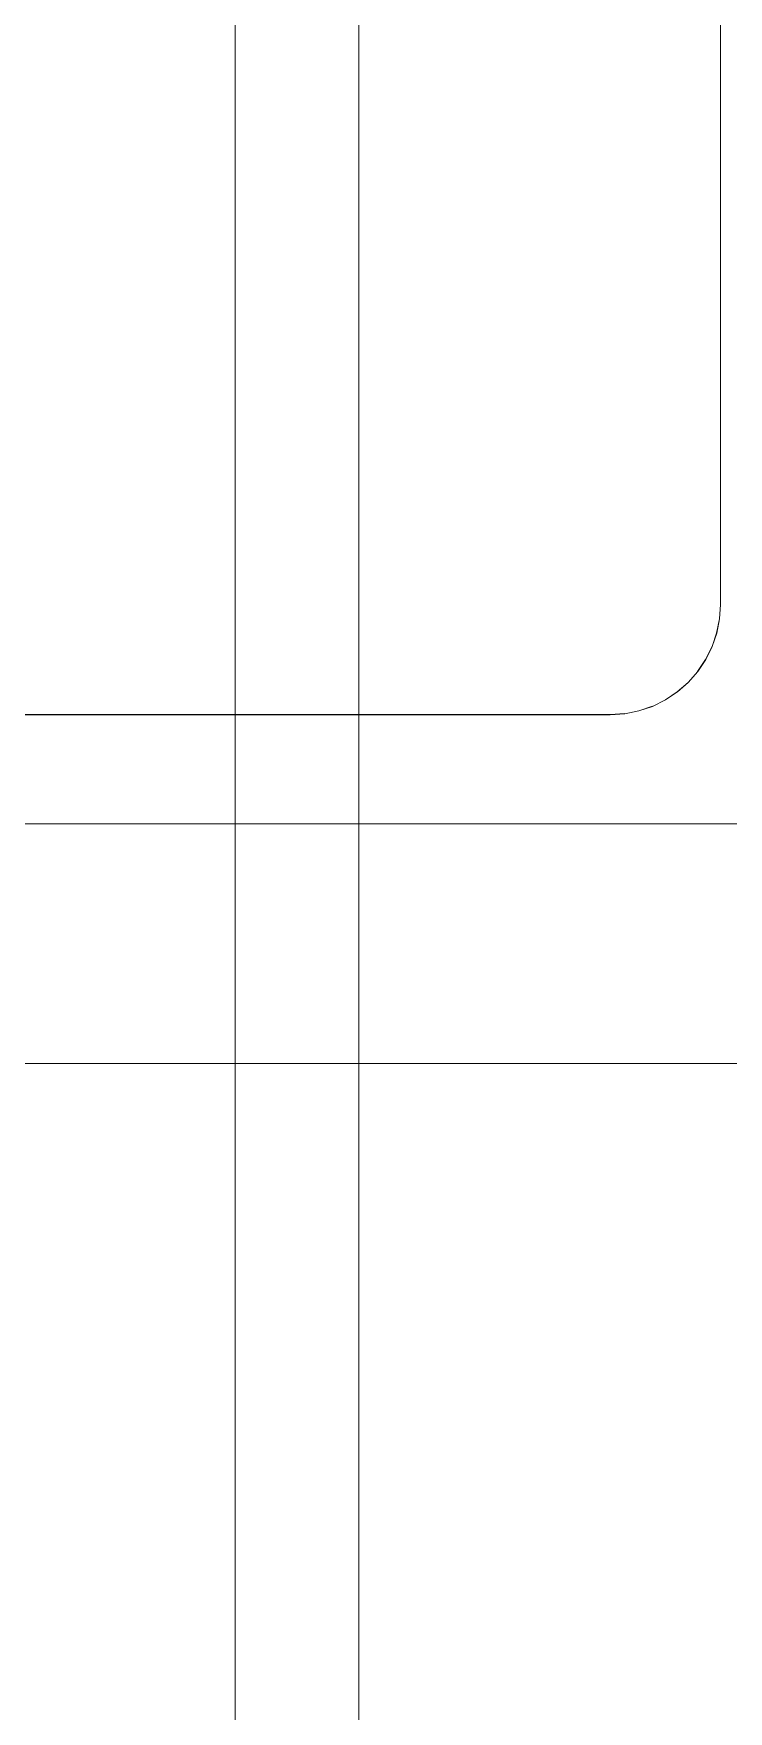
# Model space of a CAD drawing. Extents: x -566 to 72611, y -487 to 32334.
# Drawn here: x 151.66 to 159.95, y 272.41 to 292.43 of the extents above; entities that cross this region are included whole.
import ezdxf

# ---------------------------------------------------------------- set-up
doc = ezdxf.new("R2010")
doc.units = 0
doc.header["$LTSCALE"] = 0.5
doc.header["$MEASUREMENT"] = 0
doc.layers.add('ceilling', color=141, linetype='CONTINUOUS', lineweight=18)
doc.layers.add('floor', color=7, linetype='CONTINUOUS', lineweight=5, true_color=0xcfcfcf)
doc.layers.add('layout', color=7, linetype='CONTINUOUS', lineweight=5, true_color=0xcfcfcf)

msp = doc.modelspace()

# ---------------------------------------------------------------- hatches: boundary and pattern name
at = {"layer": 'floor'}
h = msp.add_hatch(dxfattribs=at)
h.set_pattern_fill('ANSI37', color=256, scale=100, angle=45)
h.set_pattern_definition([(90, (243.028, 267.632), (-12.5, 9e-16), []), (180, (243.028, 267.632), (-9e-16, -12.5), [])])
h.paths.add_polyline_path([(253.46925, 349.5), (154.11744, 349.5), (154.11744, 348.5), (101.14781, 348.5), (101.14781, 349.5), (0, 349.5), (0, 344.5), (36, 344.5, -0.33835703), (0, 308.66941), (0, 308.5), (0, 173.75), (253.46925, 173.75)])
h.paths.add_polyline_path([(36, 344.5), (0, 344.5), (0, 308.66941, 0.33835703)], flags=17)
h.paths.add_polyline_path([(253.46925, 173.75), (0, 173.75), (0, 173.74997), (0, 169.75), (253.46925, 169.75)])
h.paths.add_polyline_path([(253.46925, 169.75), (0, 169.75), (0, 149.21137), (36, 149.21137, -0.33835703), (0, 113.38078), (0, 113.21137), (0, 29.94998), (0, -5), (253.46925, -5)])
h.paths.add_polyline_path([(36, 149.21137), (0, 149.21137), (0, 113.38078, 0.33835703)], flags=17)
h.paths.add_polyline_path([(575.25, 169.75), (510, 169.75), (474.75, 169.75), (327.5, 169.75), (285.46925, 169.75), (285.46925, 165.75), (253.46925, 165.75), (253.46925, -5), (263.99725, -5), (263.99725, 95.99051), (287, 95.99051), (287, 97.5), (292, 97.5), (292, -5), (341.25, -5), (341.25, 13.02988), (341.25012, 15.02988), (346.24839, 15.02988, 0.36108524), (374.08728, 41.24999), (346.25012, 41.24999), (346.25012, 42.99999), (341.25, 42.99999), (341.25, 44.99999), (341.25, 97.5), (357.75, 97.5), (405.75, 97.5), (575.25, 97.5)])

# ---------------------------------------------------------------- linework, layer by layer
at = {"layer": 'ceilling'}
for p, q in [((154.06343, 349.5), (154.06343, 173.75)), ((0, 283), (533.5, 283))]:
    msp.add_line(p, q, dxfattribs=at)
at = {"layer": 'layout'}
for points in [[(159.85225, 316.35531, 70.2116), (159.85041, 285.61486, 70.22398), (159.85225, 285.6148, 70.2116)], [(159.83918, 285.44338, 70.22398), (159.85225, 285.6148, 70.2116), (159.85041, 285.61486, 70.22398)], [(159.85225, 285.6148, 70.2116), (159.83918, 285.44338, 70.22398), (159.84089, 285.44314, 70.2116)], [(159.80561, 285.27486, 70.22398), (159.84089, 285.44314, 70.2116), (159.83918, 285.44338, 70.22398)], [(159.84089, 285.44314, 70.2116), (159.80561, 285.27486, 70.22398), (159.80732, 285.27441, 70.2116)], [(159.75044, 285.11217, 70.22398), (159.67439, 284.95809, 70.22398), (159.67589, 284.95709, 70.2116)], [(159.75044, 285.11217, 70.22398), (159.80732, 285.27441, 70.2116), (159.80561, 285.27486, 70.22398)], [(159.57893, 284.81524, 70.22398), (159.67598, 284.95721, 70.2116), (159.67439, 284.95809, 70.22398)], [(159.67598, 284.95721, 70.2116), (159.57893, 284.81524, 70.22398), (159.58039, 284.81414, 70.2116)], [(159.58039, 284.81414, 70.2116), (159.46565, 284.68606, 70.22398), (159.46699, 284.68481, 70.2116)], [(159.19453, 284.47579, 70.2116), (159.3365, 284.57281, 70.22398), (159.19368, 284.47735, 70.22398)], [(159.3365, 284.57281, 70.22398), (159.19453, 284.47579, 70.2116), (159.3376, 284.57137, 70.2116)], [(159.3376, 284.57137, 70.2116), (159.46565, 284.68606, 70.22398), (159.3365, 284.57281, 70.22398)], [(159.46565, 284.68606, 70.22398), (159.3376, 284.57137, 70.2116), (159.46699, 284.68481, 70.2116)], [(158.53694, 284.30138, 70.22398), (129.11164, 284.29958, 70.2116), (158.53694, 284.29958, 70.2116)], [(129.11164, 284.29958, 70.2116), (158.53694, 284.30138, 70.22398), (129.11177, 284.30138, 70.22398)], [(158.70845, 284.31261, 70.22398), (158.53694, 284.29958, 70.2116), (158.70869, 284.31084, 70.2116)], [(158.53694, 284.29958, 70.2116), (158.70845, 284.31261, 70.22398), (158.53694, 284.30138, 70.22398)], [(158.8769, 284.34612, 70.22398), (158.70869, 284.31084, 70.2116), (158.87739, 284.34441, 70.2116)], [(158.87739, 284.34441, 70.2116), (159.03962, 284.40136, 70.22398), (158.8769, 284.34612, 70.22398)], [(159.03962, 284.40136, 70.22398), (158.87739, 284.34441, 70.2116), (159.04023, 284.39971, 70.2116)], [(159.19368, 284.47735, 70.22398), (159.04023, 284.39971, 70.2116), (159.19453, 284.47579, 70.2116)]]:
    msp.add_3dface(points, dxfattribs=at)

doc.saveas('drawing.dxf')
